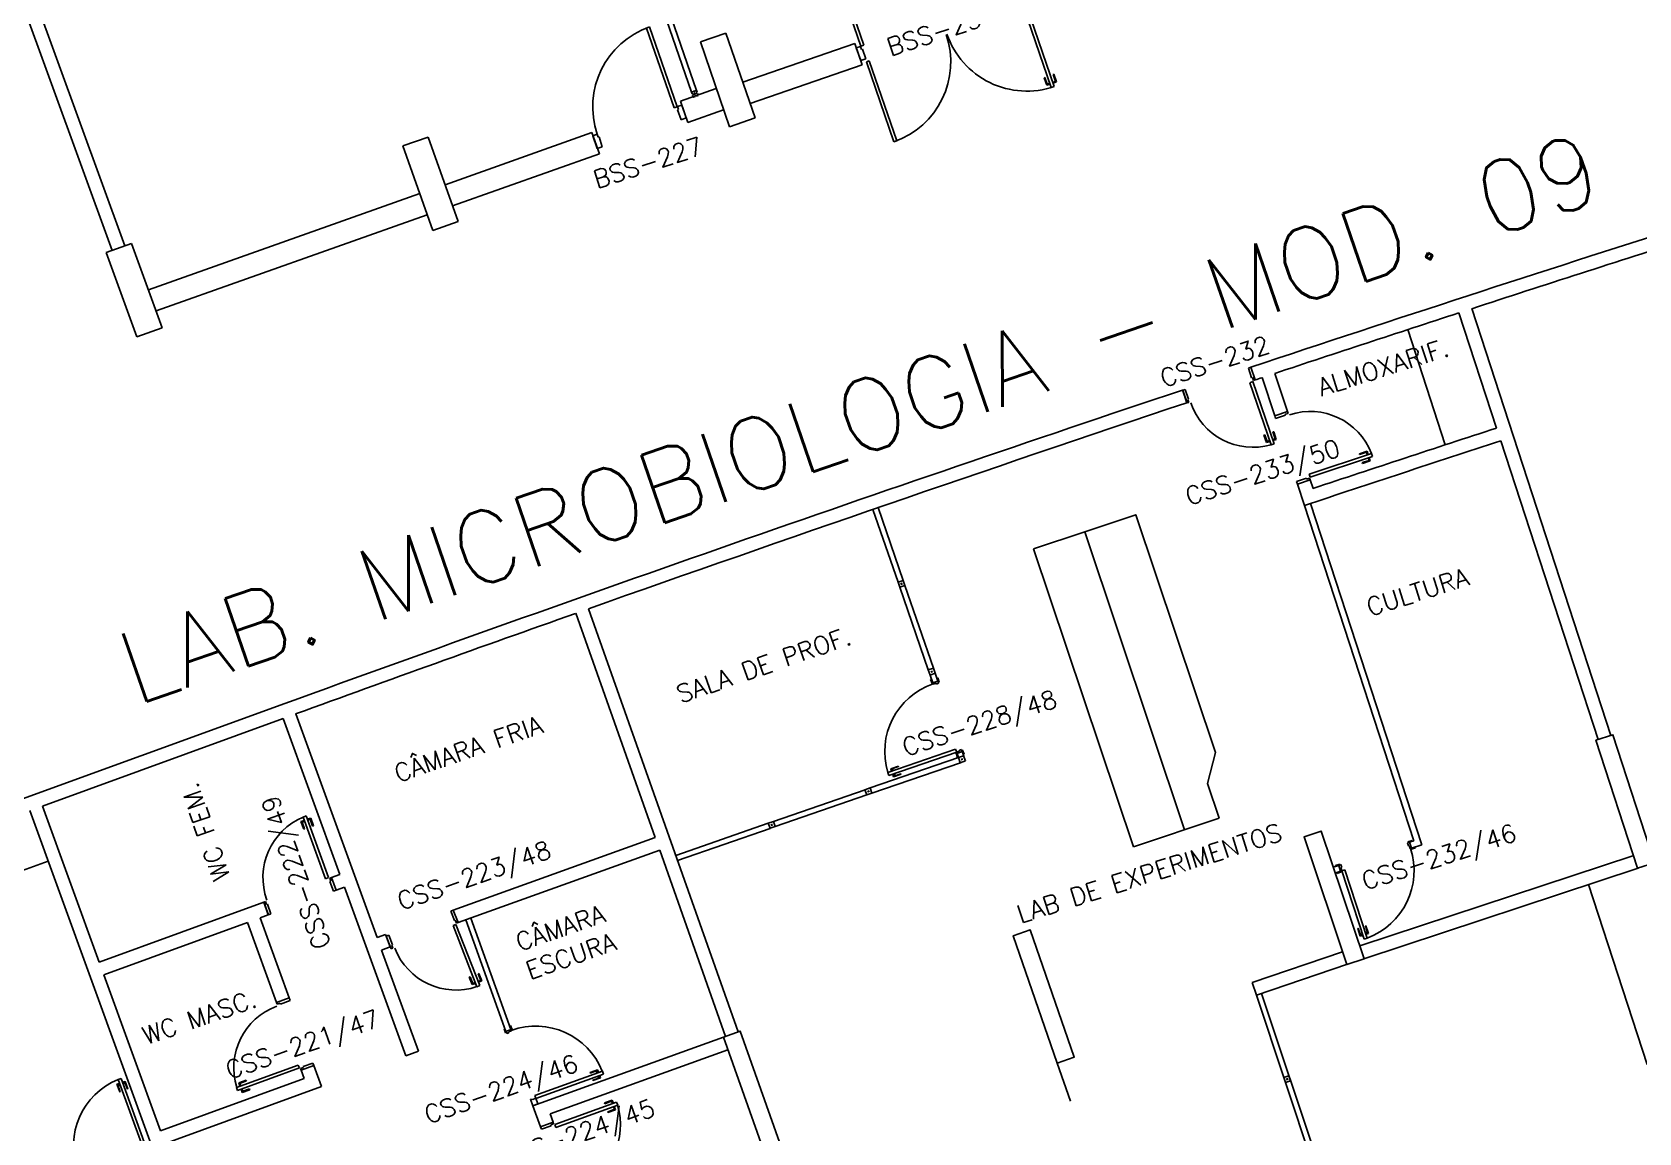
# Model space of a CAD drawing. Extents: x -152 to 150, y 325 to 437.
# Drawn here: x -141.56 to -123.66, y 378.2 to 390.46 of the extents above; entities that cross this region are included whole.
import ezdxf
from ezdxf.enums import TextEntityAlignment as Align

# ---------------------------------------------------------------- set-up
doc = ezdxf.new("R2010")
doc.units = 0
doc.header["$LTSCALE"] = 0.01
doc.header["$MEASUREMENT"] = 0
doc.layers.get('0').update_dxf_attribs({"linetype": 'CONTINUOUS'})
for name, color, linetype in [('ALV', 2, 'CONTINUOUS'), ('BANC', 2, 'CONTINUOUS'), ('BANCADAS', 2, 'CONTINUOUS'), ('DIV', 2, 'CONTINUOUS'), ('ESQ', 1, 'CONTINUOUS'), ('ESTR', 3, 'CONTINUOUS'), ('MACANETA', 2, 'CONTINUOUS'), ('MARCO', 2, 'CONTINUOUS'), ('MAÇANETA', 2, 'CONTINUOUS'), ('PISO', 1, 'CONTINUOUS'), ('PORTA', 2, 'CONTINUOUS'), ('TEXTO', 2, 'CONTINUOUS'), ('TEXTO-ENDEREÇO', 2, 'CONTINUOUS'), ('USO', 2, 'CONTINUOUS')]:
    doc.layers.add(name, color=color, linetype=linetype)
doc.styles.add('LEGENDA', font='romans.shx', dxfattribs={"height": 0.2})
doc.styles.add('UNB-100', font='simplex.shx', dxfattribs={"height": 3})
doc.styles.add('UNB-100-1', font='simplex.shx', dxfattribs={"height": 0.2})

# ---------------------------------------------------------------- blocks, each defined once
blk = doc.blocks.new('DOOR80')
at = {"layer": 'MACANETA'}
for p, q in [((-0.015, -0.755), (-0.015, -0.665)), ((-0.015, -0.665), (-0.01, -0.665)), ((-0.01, -0.755), (-0.01, -0.665)), ((0.075, -0.755), (0.075, -0.665)), ((0.08, -0.665), (0.075, -0.665)), ((0.08, -0.755), (0.08, -0.665)), ((-0.015, -0.755), (0.012, -0.755)), ((-0.01, -0.735), (0.012, -0.735)), ((0.012, -0.728), (0.015, -0.728)), ((0.012, -0.763), (0.012, -0.728)), ((0.012, -0.763), (0.015, -0.763)), ((0.053, -0.728), (0.05, -0.728)), ((0.053, -0.763), (0.05, -0.763)), ((0.053, -0.763), (0.053, -0.728)), ((0.075, -0.735), (0.053, -0.735)), ((0.08, -0.755), (0.053, -0.755))]:
    blk.add_line(p, q, dxfattribs=at)
at = {"layer": 'PORTA'}
for p, q in [((0.015, -0.8), (0.015, 0)), ((0.015, 0), (0.05, 0)), ((0.05, -0.8), (0.05, 0)), ((0.05, -0.8), (0.015, -0.8))]:
    blk.add_line(p, q, dxfattribs=at)
at = {"layer": 'PORTA', "color": 1}
blk.add_arc((0.02, 0), 0.8, 272.1491, 0, dxfattribs=at)
blk = doc.blocks.new('MT')
for p, q in [((-0.03, 0.03), (0.03, 0.03)), ((-0.03, 0.03), (-0.03, -0.03)), ((0.03, 0.03), (0.03, -0.03)), ((-0.03, -0.03), (0.03, -0.03))]:
    blk.add_line(p, q)
at = {"color": 1}
for p, q in [((-0.011, 0), (0.011, 0)), ((0, 0.011), (0, -0.011))]:
    blk.add_line(p, q, dxfattribs=at)
blk = doc.blocks.new('DOOR-80')
at = {"layer": 'MACANETA'}
for p, q in [((-0.08, -0.665), (-0.075, -0.665)), ((-0.08, -0.755), (-0.08, -0.665)), ((-0.075, -0.755), (-0.075, -0.665)), ((0.015, -0.665), (0.01, -0.665)), ((0.01, -0.755), (0.01, -0.665)), ((0.015, -0.755), (0.015, -0.665)), ((-0.08, -0.755), (-0.053, -0.755)), ((-0.075, -0.735), (-0.053, -0.735)), ((-0.053, -0.763), (-0.053, -0.728)), ((-0.053, -0.728), (-0.05, -0.728)), ((-0.053, -0.763), (-0.05, -0.763)), ((-0.012, -0.728), (-0.015, -0.728)), ((-0.012, -0.763), (-0.015, -0.763)), ((-0.012, -0.763), (-0.012, -0.728)), ((0.01, -0.735), (-0.012, -0.735)), ((0.015, -0.755), (-0.012, -0.755))]:
    blk.add_line(p, q, dxfattribs=at)
at = {"layer": 'PORTA'}
for p, q in [((-0.05, -0.8), (-0.05, 0)), ((-0.015, 0), (-0.05, 0)), ((-0.015, -0.8), (-0.015, 0)), ((-0.05, -0.8), (-0.015, -0.8))]:
    blk.add_line(p, q, dxfattribs=at)
at = {"layer": 'PORTA', "color": 1}
blk.add_arc((-0.02, 0), 0.8, 180, 267.8509, dxfattribs=at)
blk = doc.blocks.new('PD80')
for p, q in [((-0.777, 0.01), (-0.777, -0.03)), ((-0.777, 0.01), (-0.687, 0.01)), ((-0.687, 0), (-0.687, 0.01)), ((-0.075, 0), (0.075, 0)), ((-0.075, 0), (-0.075, -0.02)), ((0.075, -0.03), (0.075, 0)), ((-0.817, -0.065), (-0.817, -0.03)), ((-0.085, -0.03), (-0.817, -0.03)), ((-0.085, -0.065), (-0.817, -0.065)), ((-0.777, -0.105), (-0.777, -0.065)), ((-0.777, -0.105), (-0.687, -0.105)), ((-0.767, 0), (-0.767, -0.03)), ((-0.767, 0), (-0.687, 0)), ((-0.767, -0.095), (-0.767, -0.065)), ((-0.767, -0.095), (-0.687, -0.095)), ((-0.687, -0.095), (-0.687, -0.105)), ((-0.085, -0.03), (-0.085, -0.065)), ((-0.075, -0.02), (-0.04, -0.02)), ((-0.04, -0.03), (-0.04, -0.02)), ((-0.04, -0.03), (0.075, -0.03)), ((-0.075, -0.781), (-0.04, -0.781)), ((-0.075, -0.801), (-0.075, -0.781)), ((-0.075, -0.801), (0.075, -0.801)), ((-0.075, -0.802), (0.075, -0.802)), ((-0.04, -0.771), (0.075, -0.771)), ((-0.04, -0.771), (-0.04, -0.781)), ((0.075, -0.771), (0.075, -0.801))]:
    blk.add_line(p, q)
blk.add_arc((-0.085, -0.03), 0.731, 182.6571, 270)
blk = doc.blocks.new('PE80')
for p, q in [((0.075, 0), (-0.075, 0)), ((-0.075, -0.03), (-0.075, 0)), ((0.075, 0), (0.075, -0.02)), ((0.777, 0.01), (0.687, 0.01)), ((0.687, 0), (0.687, 0.01)), ((0.777, 0.01), (0.777, -0.03)), ((0.04, -0.03), (-0.075, -0.03)), ((0.075, -0.02), (0.04, -0.02)), ((0.04, -0.03), (0.04, -0.02)), ((0.085, -0.03), (0.817, -0.03)), ((0.085, -0.03), (0.085, -0.065)), ((0.085, -0.065), (0.817, -0.065)), ((0.767, 0), (0.687, 0)), ((0.767, -0.095), (0.687, -0.095)), ((0.687, -0.095), (0.687, -0.105)), ((0.777, -0.105), (0.687, -0.105)), ((0.767, 0), (0.767, -0.03)), ((0.767, -0.095), (0.767, -0.065)), ((0.777, -0.105), (0.777, -0.065)), ((0.817, -0.065), (0.817, -0.03)), ((0.04, -0.771), (-0.075, -0.771)), ((-0.075, -0.771), (-0.075, -0.801)), ((0.075, -0.801), (-0.075, -0.801)), ((0.075, -0.802), (-0.075, -0.802)), ((0.04, -0.771), (0.04, -0.781)), ((0.075, -0.781), (0.04, -0.781)), ((0.075, -0.801), (0.075, -0.781))]:
    blk.add_line(p, q)
blk.add_arc((0.085, -0.03), 0.731, 270, 357.3429)
blk = doc.blocks.new('MTT-SSC')
for p, q in [((-0.006, 0.03), (-0.03, 0.03)), ((-0.03, 0.008), (-0.03, 0.03)), ((-0.03, 0.008), (-0.02, 0.008)), ((-0.02, -0.008), (-0.02, 0.008)), ((-0.006, 0.0205), (-0.006, 0.03)), ((0.006, 0.0205), (-0.006, 0.0205)), ((0.0051, 0), (-0.0051, 0)), ((-0.0051, 0), (0.0051, 0)), ((0, -0.0051), (0, 0.0051)), ((0, 0.0051), (0, -0.0051)), ((0.006, 0.0205), (0.006, 0.03)), ((0.006, 0.03), (0.03, 0.03)), ((0.02, -0.008), (0.02, 0.008)), ((0.03, 0.008), (0.02, 0.008)), ((0.03, 0.008), (0.03, 0.03)), ((-0.03, -0.008), (-0.02, -0.008)), ((-0.03, -0.008), (-0.03, -0.03)), ((-0.03, -0.03), (-0.006, -0.03)), ((-0.03, -0.03), (-0.009, -0.03)), ((-0.009, -0.03), (-0.027, -0.03)), ((-0.006, -0.0205), (-0.006, -0.03)), ((-0.006, -0.0205), (-0.006, -0.03)), ((0.006, -0.0205), (-0.006, -0.0205)), ((-0.006, -0.0205), (0.006, -0.0205)), ((0.006, -0.0205), (0.006, -0.03)), ((0.006, -0.0205), (0.006, -0.03)), ((0.03, -0.03), (0.006, -0.03)), ((0.03, -0.008), (0.02, -0.008)), ((0.03, -0.008), (0.03, -0.03))]:
    blk.add_line(p, q)
blk = doc.blocks.new('port3')
at = {"layer": 'ESQ'}
for p, q in [((-130.903, 391.742), (-130.865, 391.755)), ((-130.903, 391.742), (-130.874, 391.657)), ((-130.89, 391.736), (-130.861, 391.746)), ((-130.572, 390.905), (-130.878, 391.793)), ((-130.539, 390.916), (-130.845, 391.805)), ((-130.794, 391.779), (-130.831, 391.766)), ((-130.8, 391.766), (-130.828, 391.757)), ((-130.8, 391.766), (-130.774, 391.691)), ((-130.794, 391.779), (-130.765, 391.694)), ((-130.89, 391.736), (-130.864, 391.66)), ((-130.864, 391.66), (-130.874, 391.657)), ((-130.774, 391.691), (-130.765, 391.694)), ((-132.632, 391.19), (-132.599, 391.201)), ((-132.293, 390.312), (-132.599, 391.201)), ((-132.326, 390.301), (-132.632, 391.19)), ((-130.539, 390.916), (-130.572, 390.905)), ((-130.534, 390.918), (-130.487, 390.934)), ((-130.523, 390.884), (-130.534, 390.918)), ((-130.532, 390.881), (-130.523, 390.884)), ((-130.495, 390.772), (-130.532, 390.881)), ((-130.487, 390.934), (-130.438, 390.792)), ((-130.479, 390.741), (-130.512, 390.73)), ((-130.512, 390.73), (-130.206, 389.841)), ((-130.438, 390.792), (-130.495, 390.772)), ((-130.479, 390.741), (-130.173, 389.852)), ((-132.326, 390.301), (-132.293, 390.312)), ((-132.331, 390.299), (-132.378, 390.283)), ((-132.378, 390.283), (-132.329, 390.141)), ((-132.319, 390.266), (-132.331, 390.299)), ((-132.329, 390.141), (-132.272, 390.161)), ((-132.31, 390.269), (-132.319, 390.266)), ((-132.272, 390.161), (-132.31, 390.269)), ((-132.266, 390.126), (-132.233, 390.137)), ((-132.233, 390.137), (-131.927, 389.249)), ((-132.266, 390.126), (-131.96, 389.237)), ((-130.257, 389.866), (-130.287, 389.951)), ((-130.251, 389.879), (-130.277, 389.954)), ((-130.161, 389.91), (-130.187, 389.986)), ((-130.148, 389.904), (-130.178, 389.989)), ((-130.257, 389.866), (-130.219, 389.879)), ((-130.251, 389.879), (-130.222, 389.889)), ((-130.161, 389.91), (-130.189, 389.9)), ((-130.148, 389.904), (-130.186, 389.891)), ((-131.96, 389.237), (-131.927, 389.249))]:
    blk.add_line(p, q, dxfattribs=at)
for centre, start, end in [((-130.539, 390.916), 108.9909, 198.9909), ((-132.326, 390.301), 18.9909, 108.9909), ((-132.266, 390.126), 288.9909, 18.9909), ((-130.479, 390.741), 198.9909, 288.9909)]:
    blk.add_arc(centre, 0.94, start, end, dxfattribs=at)
blk = doc.blocks.new('port4')
at = {"layer": 'ALV'}
blk.add_line((-138.42, 378.947), (-138.561, 378.896), dxfattribs=at)
at = {"layer": 'PORTA'}
for p, q in [((-138.835, 379.649), (-138.694, 379.7)), ((-138.835, 379.649), (-138.828, 379.63)), ((-138.828, 379.63), (-138.796, 379.642)), ((-138.792, 379.632), (-138.796, 379.642)), ((-138.792, 379.632), (-138.684, 379.672)), ((-138.684, 379.672), (-138.694, 379.7)), ((-138.593, 378.953), (-139.281, 378.703)), ((-138.581, 378.921), (-139.269, 378.67)), ((-138.581, 378.921), (-138.593, 378.953)), ((-138.568, 378.915), (-138.535, 378.927)), ((-138.561, 378.896), (-138.568, 378.915)), ((-138.539, 378.936), (-138.431, 378.975)), ((-138.539, 378.936), (-138.535, 378.927)), ((-138.431, 378.975), (-138.42, 378.947)), ((-139.281, 378.703), (-139.269, 378.67))]:
    blk.add_line(p, q, dxfattribs=at)
at = {"layer": 'PORTA', "color": 1}
for p, q in [((-139.257, 378.754), (-139.172, 378.785)), ((-139.257, 378.754), (-139.243, 378.717)), ((-139.244, 378.748), (-139.169, 378.776)), ((-139.244, 378.748), (-139.234, 378.72)), ((-139.217, 378.647), (-139.231, 378.684)), ((-139.212, 378.66), (-139.222, 378.688)), ((-139.217, 378.647), (-139.133, 378.677)), ((-139.212, 378.66), (-139.136, 378.687)), ((-139.169, 378.776), (-139.172, 378.785)), ((-139.136, 378.687), (-139.133, 378.678))]:
    blk.add_line(p, q, dxfattribs=at)
blk.add_arc((-138.581, 378.921), 0.731, 110, 197.3429, dxfattribs=at)
blk = doc.blocks.new('port5')
at = {"layer": 'ALV'}
blk.add_line((-138.224, 381.04), (-138.173, 380.899), dxfattribs=at)
at = {"layer": 'PORTA'}
for p, q in [((-138.539, 381.715), (-138.506, 381.727)), ((-138.256, 381.04), (-138.506, 381.727)), ((-138.289, 381.028), (-138.539, 381.715)), ((-138.256, 381.04), (-138.289, 381.028)), ((-138.224, 381.04), (-138.243, 381.034)), ((-138.243, 381.034), (-138.231, 381.001)), ((-138.241, 380.997), (-138.231, 381.001)), ((-138.224, 381.04), (-138.173, 380.899)), ((-138.241, 380.997), (-138.201, 380.889)), ((-138.201, 380.889), (-138.173, 380.9)), ((-138.977, 380.766), (-138.958, 380.773)), ((-138.977, 380.766), (-138.926, 380.626)), ((-138.958, 380.773), (-138.946, 380.74)), ((-138.937, 380.744), (-138.946, 380.74)), ((-138.937, 380.744), (-138.898, 380.636)), ((-138.898, 380.636), (-138.926, 380.626))]:
    blk.add_line(p, q, dxfattribs=at)
at = {"layer": 'PORTA', "color": 1}
for p, q in [((-138.563, 381.664), (-138.525, 381.678)), ((-138.563, 381.664), (-138.532, 381.58)), ((-138.55, 381.658), (-138.522, 381.668)), ((-138.55, 381.658), (-138.523, 381.583)), ((-138.523, 381.583), (-138.532, 381.58)), ((-138.455, 381.703), (-138.493, 381.69)), ((-138.461, 381.69), (-138.49, 381.68)), ((-138.461, 381.69), (-138.434, 381.615)), ((-138.455, 381.703), (-138.425, 381.619)), ((-138.434, 381.615), (-138.425, 381.619))]:
    blk.add_line(p, q, dxfattribs=at)
blk.add_arc((-138.256, 381.04), 0.731, 112.6571, 200, dxfattribs=at)
blk = doc.blocks.new('port2')
at = {"layer": 'ESQ'}
for p, q in [((-127.618, 392.837), (-127.651, 392.825)), ((-127.345, 391.936), (-127.651, 392.825)), ((-127.312, 391.948), (-127.618, 392.837)), ((-127.312, 391.948), (-127.345, 391.936)), ((-127.308, 391.95), (-127.26, 391.966)), ((-127.296, 391.916), (-127.308, 391.95)), ((-127.306, 391.913), (-127.296, 391.916)), ((-127.26, 391.966), (-127.211, 391.824)), ((-127.268, 391.804), (-127.306, 391.913)), ((-127.211, 391.824), (-127.268, 391.804)), ((-128.201, 391.642), (-128.249, 391.626)), ((-128.249, 391.626), (-128.202, 391.484)), ((-128.19, 391.609), (-128.201, 391.642)), ((-128.181, 391.612), (-128.19, 391.609)), ((-128.145, 391.502), (-128.181, 391.612)), ((-128.202, 391.484), (-128.145, 391.502))]:
    blk.add_line(p, q, dxfattribs=at)
blk.add_arc((-127.312, 391.948), 0.94, 108.9909, 198.9909, dxfattribs=at)

msp = doc.modelspace()

# ---------------------------------------------------------------- linework, layer by layer
at = {"layer": 'ALV'}
for p, q in [((-140.524, 388.078), (-145.45, 401.612)), ((-140.665, 388.027), (-145.591, 401.56)), ((-132.395, 390.331), (-133.643, 389.901)), ((-132.395, 390.331), (-132.314, 390.095)), ((-132.314, 390.095), (-133.561, 389.665)), ((-133.939, 389.829), (-134.337, 389.688)), ((-133.856, 389.593), (-134.254, 389.452)), ((-135.322, 389.339), (-136.958, 388.759)), ((-135.238, 389.103), (-136.875, 388.524)), ((-137.241, 388.659), (-140.26, 387.589)), ((-137.157, 388.423), (-140.176, 387.354)), ((-125.247, 386.048), (-125.666, 387.332)), ((-123.974, 382.624), (-125.523, 387.378)), ((-127.934, 386.585), (-127.984, 386.726)), ((-127.718, 386.185), (-127.859, 386.61)), ((-127.575, 386.232), (-127.717, 386.657)), ((-128.695, 386.331), (-128.745, 386.472)), ((-127.575, 386.232), (-127.718, 386.185)), ((-124.116, 382.578), (-125.201, 385.906)), ((-127.323, 385.471), (-127.465, 385.424)), ((-127.386, 385.186), (-127.465, 385.424)), ((-127.291, 385.376), (-127.323, 385.471)), ((-134.618, 381.487), (-135.503, 383.985)), ((-133.692, 379.322), (-135.362, 384.035)), ((-144.313, 380.953), (-138.744, 382.98)), ((-141.443, 381.838), (-138.763, 382.813)), ((-138.13, 381.075), (-138.763, 382.813)), ((-137.716, 380.374), (-138.622, 382.864)), ((-140.216, 378.028), (-141.584, 381.787)), ((-140.81, 380.099), (-141.443, 381.838)), ((-136.867, 380.679), (-134.618, 381.487)), ((-136.813, 380.539), (-134.568, 381.345)), ((-133.833, 379.272), (-134.568, 381.345)), ((-126.771, 380.279), (-123.718, 381.288)), ((-138.224, 381.04), (-138.13, 381.075)), ((-126.726, 380.135), (-123.671, 381.146)), ((-138.173, 380.899), (-138.079, 380.934)), ((-137.395, 379.054), (-138.079, 380.934)), ((-140.81, 380.099), (-138.978, 380.766)), ((-138.978, 380.766), (-138.927, 380.625)), ((-136.813, 380.539), (-136.867, 380.679)), ((-140.759, 379.958), (-139.16, 380.54)), ((-138.835, 379.649), (-139.16, 380.54)), ((-139.019, 380.592), (-138.927, 380.625)), ((-138.695, 379.701), (-139.019, 380.592)), ((-137.716, 380.374), (-137.622, 380.408)), ((-137.568, 380.268), (-137.622, 380.408)), ((-137.665, 380.233), (-137.568, 380.268)), ((-137.254, 379.106), (-137.665, 380.233)), ((-127.968, 379.873), (-126.961, 380.215)), ((-140.126, 378.22), (-140.759, 379.958)), ((-127.92, 379.731), (-126.907, 380.075)), ((-127.92, 379.731), (-127.968, 379.873)), ((-138.695, 379.701), (-138.835, 379.649)), ((-135.981, 378.5), (-133.858, 379.263)), ((-137.395, 379.054), (-137.254, 379.106)), ((-135.789, 378.41), (-133.807, 379.122)), ((-138.527, 378.802), (-138.561, 378.896)), ((-138.335, 378.712), (-138.42, 378.947)), ((-140.216, 378.028), (-138.335, 378.712)), ((-140.126, 378.22), (-138.527, 378.802)), ((-135.896, 378.265), (-135.981, 378.5)), ((-135.896, 378.265), (-135.755, 378.316)), ((-135.755, 378.316), (-135.789, 378.41))]:
    msp.add_line(p, q, dxfattribs=at)
for radius, start, end in [(407.019, 107.67962, 108.39593), (406.869, 107.67892, 108.03804), (406.869, 108.05916, 108.36324), (406.869, 108.38436, 108.3955), (407.019, 108.50881, 109.9998), (406.869, 108.50842, 109.50144), (406.869, 108.50842, 109.50144), (405.519, 108.05916, 108.3632), (405.369, 108.05916, 108.3844), (406.869, 109.52256, 109.98924)]:
    msp.add_arc((0.463, 0.506), radius, start, end, dxfattribs=at)
at = {"layer": 'BANC'}
for p, q in [((-125.818, 385.862), (-126.236, 387.146)), ((-130.403, 384.701), (-129.834, 384.892)), ((-129.834, 384.892), (-128.723, 381.573)), ((-129.292, 381.382), (-130.403, 384.701)), ((-128.337, 381.702), (-128.466, 382.088)), ((-128.337, 381.702), (-129.292, 381.382)), ((-142.788, 380.71), (-141.378, 381.223)), ((-123.569, 378.958), (-124.223, 380.965))]:
    msp.add_line(p, q, dxfattribs=at)
msp.add_lwpolyline([(-129.834, 384.892), (-129.265, 385.082), (-128.379, 382.434), (-128.466, 382.088)], dxfattribs=at)
at = {"layer": 'BANCADAS'}
msp.add_line((-130.14, 378.975), (-129.991, 378.55), dxfattribs=at)
at = {"layer": 'DIV'}
for p, q in [((-134.492, 390.595), (-134.215, 389.791)), ((-134.435, 390.614), (-134.158, 389.81)), ((-134.158, 389.81), (-134.215, 389.791)), ((-134.189, 389.79), (-134.192, 389.799)), ((-134.182, 389.802), (-134.191, 389.799)), ((-134.189, 389.79), (-134.177, 389.794)), ((-134.17, 389.774), (-134.182, 389.77)), ((-134.177, 389.794), (-134.181, 389.803)), ((-134.179, 389.778), (-134.174, 389.765)), ((-134.17, 389.754), (-134.17, 389.753)), ((-131.913, 384.331), (-132.192, 385.142)), ((-131.856, 384.351), (-132.136, 385.162)), ((-126.169, 381.45), (-127.386, 385.186)), ((-126.08, 381.405), (-127.32, 385.208)), ((-131.893, 384.274), (-131.576, 383.354)), ((-131.836, 384.294), (-131.519, 383.374)), ((-131.556, 383.297), (-131.526, 383.209)), ((-131.526, 383.209), (-131.469, 383.228)), ((-131.499, 383.317), (-131.469, 383.228)), ((-131.255, 382.424), (-131.198, 382.444)), ((-131.198, 382.444), (-131.182, 382.396)), ((-132.224, 382.039), (-131.239, 382.377)), ((-132.204, 381.982), (-131.219, 382.32)), ((-131.255, 382.424), (-131.239, 382.377)), ((-133.301, 381.666), (-132.281, 382.019)), ((-133.282, 381.609), (-132.261, 381.962)), ((-134.388, 381.286), (-133.358, 381.646)), ((-134.368, 381.23), (-133.338, 381.589)), ((-126.216, 381.434), (-126.169, 381.45)), ((-126.195, 381.368), (-126.216, 381.434)), ((-126.195, 381.368), (-126.08, 381.405)), ((-127.066, 381.158), (-127.005, 381.177)), ((-127.043, 381.091), (-126.984, 381.111)), ((-126.984, 381.111), (-127.005, 381.177)), ((-127.235, 377.859), (-127.863, 379.751)), ((-127.292, 377.84), (-127.92, 379.732))]:
    msp.add_line(p, q, dxfattribs=at)
at = {"layer": 'ESQ'}
for p, q in [((-130.277, 389.954), (-130.286, 389.951)), ((-130.187, 389.986), (-130.178, 389.989)), ((-136.28, 379.328), (-136.728, 380.57)), ((-136.224, 379.348), (-136.672, 380.59)), ((-136.224, 379.348), (-136.28, 379.328)), ((-135.925, 378.52), (-135.981, 378.5))]:
    msp.add_line(p, q, dxfattribs=at)
at = {"layer": 'ESTR'}
for p, q in [((-133.831, 390.448), (-134.115, 390.35)), ((-134.115, 390.35), (-133.789, 389.405)), ((-133.505, 389.503), (-133.831, 390.448)), ((-133.505, 389.503), (-133.789, 389.405)), ((-137.429, 389.19), (-137.146, 389.29)), ((-137.146, 389.29), (-136.812, 388.348)), ((-137.095, 388.248), (-137.429, 389.19)), ((-136.812, 388.348), (-137.095, 388.248)), ((-140.733, 388.002), (-140.451, 388.105)), ((-140.391, 387.063), (-140.733, 388.002)), ((-140.451, 388.105), (-140.109, 387.165)), ((-140.391, 387.063), (-140.11, 387.165))]:
    msp.add_line(p, q, dxfattribs=at)
for points in [[(-123.677, 381.144), (-123.487, 381.206), (-123.951, 382.632), (-124.141, 382.57)], [(-126.913, 380.073), (-126.723, 380.136), (-127.2, 381.559), (-127.39, 381.495)], [(-130.14, 378.975), (-129.951, 379.04), (-130.44, 380.458), (-130.629, 380.393)], [(-133.357, 377.849), (-133.169, 377.916), (-133.67, 379.33), (-133.858, 379.263)]]:
    msp.add_lwpolyline(points, close=True, dxfattribs=at)
at = {"layer": 'MARCO'}
for p, q in [((-131.54, 383.251), (-131.55, 383.248)), ((-131.55, 383.248), (-131.533, 383.201)), ((-131.533, 383.201), (-131.524, 383.204)), ((-131.526, 383.209), (-131.524, 383.204)), ((-131.524, 383.204), (-131.521, 383.195)), ((-131.521, 383.195), (-131.488, 383.206)), ((-131.488, 383.206), (-131.484, 383.196)), ((-131.484, 383.196), (-131.461, 383.205)), ((-131.471, 383.265), (-131.48, 383.261)), ((-131.455, 383.217), (-131.471, 383.265)), ((-131.469, 383.228), (-131.464, 383.214)), ((-131.464, 383.214), (-131.455, 383.217)), ((-131.461, 383.205), (-131.464, 383.214)), ((-131.26, 382.438), (-131.227, 382.45)), ((-131.257, 382.429), (-131.26, 382.438)), ((-131.23, 382.459), (-131.206, 382.467)), ((-131.227, 382.45), (-131.23, 382.459)), ((-131.206, 382.467), (-131.203, 382.458)), ((-131.203, 382.458), (-131.194, 382.461)), ((-131.198, 382.444), (-131.203, 382.458)), ((-131.194, 382.461), (-131.177, 382.414)), ((-131.266, 382.426), (-131.257, 382.429)), ((-131.25, 382.378), (-131.266, 382.426)), ((-131.255, 382.424), (-131.257, 382.429)), ((-131.24, 382.382), (-131.25, 382.378)), ((-131.177, 382.414), (-131.187, 382.411)), ((-126.24, 381.427), (-126.231, 381.43)), ((-126.229, 381.393), (-126.24, 381.427)), ((-126.234, 381.439), (-126.186, 381.455)), ((-126.231, 381.43), (-126.234, 381.439)), ((-126.216, 381.434), (-126.231, 381.43)), ((-126.22, 381.396), (-126.229, 381.393)), ((-126.209, 381.363), (-126.22, 381.396)), ((-126.199, 381.366), (-126.209, 381.363)), ((-126.195, 381.368), (-126.199, 381.366)), ((-126.196, 381.357), (-126.199, 381.366)), ((-126.149, 381.372), (-126.196, 381.357)), ((-126.186, 381.455), (-126.183, 381.445)), ((-126.152, 381.382), (-126.149, 381.372)), ((-126.994, 381.191), (-127.042, 381.176)), ((-127.005, 381.177), (-126.991, 381.182)), ((-126.991, 381.182), (-126.994, 381.191)), ((-126.982, 381.185), (-126.991, 381.182)), ((-126.971, 381.152), (-126.982, 381.185)), ((-127.042, 381.176), (-127.039, 381.166)), ((-127.027, 381.097), (-127.023, 381.087)), ((-127.023, 381.087), (-126.976, 381.103)), ((-126.984, 381.111), (-126.979, 381.112)), ((-126.98, 381.149), (-126.971, 381.152)), ((-126.969, 381.115), (-126.98, 381.149)), ((-126.979, 381.112), (-126.969, 381.115)), ((-126.976, 381.103), (-126.979, 381.112))]:
    msp.add_line(p, q, dxfattribs=at)
at = {"layer": 'PISO'}
msp.add_arc((0.463, 0.506), 382.359, 89.98238, 109.98238, dxfattribs=at)
at = {"layer": 'PORTA'}
for p, q in [((-138.978, 380.766), (-138.927, 380.625)), ((-136.895, 380.668), (-136.867, 380.679)), ((-136.854, 380.561), (-136.895, 380.668)), ((-136.837, 380.519), (-136.869, 380.507)), ((-136.869, 380.507), (-136.603, 379.825)), ((-136.854, 380.561), (-136.844, 380.565)), ((-136.831, 380.532), (-136.844, 380.565)), ((-136.837, 380.519), (-136.571, 379.838)), ((-136.813, 380.539), (-136.831, 380.532)), ((-137.585, 380.399), (-137.613, 380.388)), ((-137.559, 380.248), (-137.613, 380.388)), ((-137.543, 380.292), (-137.585, 380.399)), ((-137.543, 380.292), (-137.553, 380.288)), ((-137.54, 380.255), (-137.553, 380.288)), ((-137.559, 380.248), (-137.54, 380.255)), ((-136.603, 379.825), (-136.571, 379.838)), ((-138.835, 379.649), (-138.695, 379.701)), ((-136.239, 379.391), (-136.229, 379.394)), ((-136.229, 379.394), (-136.212, 379.347)), ((-136.301, 379.357), (-136.292, 379.361)), ((-136.284, 379.31), (-136.301, 379.357)), ((-136.275, 379.314), (-136.284, 379.31)), ((-136.28, 379.328), (-136.275, 379.314)), ((-136.271, 379.304), (-136.275, 379.314)), ((-136.248, 379.313), (-136.271, 379.304)), ((-136.218, 379.334), (-136.251, 379.322)), ((-136.251, 379.322), (-136.248, 379.313)), ((-136.224, 379.348), (-136.222, 379.344)), ((-136.212, 379.347), (-136.222, 379.344)), ((-136.222, 379.344), (-136.218, 379.334)), ((-138.561, 378.896), (-138.42, 378.947)), ((-136.007, 378.571), (-135.981, 378.5)), ((-135.98, 378.57), (-136.007, 378.571)), ((-135.947, 378.582), (-135.98, 378.57)), ((-135.925, 378.52), (-135.947, 378.582)), ((-135.736, 378.291), (-135.047, 378.538)), ((-135.724, 378.258), (-135.035, 378.505)), ((-135.035, 378.505), (-135.047, 378.538)), ((-135.755, 378.316), (-135.896, 378.265)), ((-135.755, 378.316), (-135.749, 378.297)), ((-135.886, 378.237), (-135.896, 378.265)), ((-135.778, 378.276), (-135.886, 378.237)), ((-135.749, 378.297), (-135.781, 378.285)), ((-135.778, 378.276), (-135.781, 378.285)), ((-135.736, 378.291), (-135.724, 378.258))]:
    msp.add_line(p, q, dxfattribs=at)
at = {"layer": 'PORTA', "color": 1}
for p, q in [((-136.678, 379.935), (-136.688, 379.931)), ((-136.655, 379.848), (-136.688, 379.931)), ((-136.649, 379.861), (-136.678, 379.935)), ((-136.59, 379.97), (-136.581, 379.973)), ((-136.561, 379.895), (-136.59, 379.97)), ((-136.548, 379.889), (-136.581, 379.973)), ((-136.655, 379.848), (-136.618, 379.862)), ((-136.649, 379.861), (-136.621, 379.871)), ((-136.561, 379.895), (-136.589, 379.884)), ((-136.548, 379.889), (-136.585, 379.875)), ((-135.098, 378.562), (-135.183, 378.532)), ((-135.179, 378.522), (-135.183, 378.531)), ((-135.104, 378.549), (-135.179, 378.522)), ((-135.104, 378.549), (-135.094, 378.521)), ((-135.098, 378.562), (-135.084, 378.524)), ((-135.072, 378.46), (-135.147, 378.433)), ((-135.147, 378.433), (-135.144, 378.424)), ((-135.059, 378.454), (-135.144, 378.424)), ((-135.072, 378.46), (-135.082, 378.488)), ((-135.059, 378.454), (-135.073, 378.492))]:
    msp.add_line(p, q, dxfattribs=at)
for centre, start, end in [((-136.837, 380.519), 201.3309, 288.6738), ((-135.735, 378.291), 289.7489, 17.0918)]:
    msp.add_arc(centre, 0.731, start, end, dxfattribs=at)
at = {"layer": 'TEXTO-ENDEREÇO'}
for p, q in [((-134.254, 389.452), (-134.337, 389.688)), ((-135.238, 389.103), (-135.322, 389.339))]:
    msp.add_line(p, q, dxfattribs=at)

# ---------------------------------------------------------------- block references
for name, p in [('port3', (0, 0)), ('port2', (-7.062, -2.321)), ('port5', (0, 0)), ('port4', (0, 0))]:
    msp.add_blockref(name, p)
at = {"layer": 'DIV'}
for name, p, rotation in [('MTT-SSC', (-134.176, 389.772), 19.02439024390198), ('MT', (-131.874, 384.313), 289.0593449863955), ('MT', (-131.538, 383.335), 289.0593449863955), ('MT', (-131.201, 382.358), 289.0593449863955), ('MT', (-132.243, 382.001), 289.0593449863955), ('MT', (-133.32, 381.628), 199.2046737567294), ('MT', (-127.578, 378.795), 18.36361973490763)]:
    msp.add_blockref(name, p, dxfattribs=dict(at, rotation=rotation))
at = {"layer": 'ESQ'}
for name, p, rotation in [('PE80', (-127.959, 386.655), 288.6977236311103), ('PD80', (-127.394, 385.447), 198.3083658687774)]:
    msp.add_blockref(name, p, dxfattribs=dict(at, rotation=rotation))
at = {"layer": 'MAÇANETA'}
for name, p, rotation in [('DOOR-80', (-131.255, 382.424), 289.0222361574442), ('DOOR80', (-126.984, 381.111), 18.04860000308879), ('DOOR80', (-135.942, 378.567), 109.837400003136), ('DOOR80', (-140.279, 378.056), 200.0000000057118)]:
    msp.add_blockref(name, p, dxfattribs=dict(at, rotation=rotation))

# ---------------------------------------------------------------- texts
at = {"layer": 'TEXTO', "style": 'UNB-100'}
for s, rotation, p in [('ALMOXARIF.', 17.5987, (-126.478, 386.629)), ('CULTURA', 17.5987, (-126.096, 384.127)), ('SALA DE PROF.', 19.0602, (-133.376, 383.313)), ('CÂMARA FRIA', 19.0602, (-136.666, 382.378)), ('WC FEM.', 109.0602, (-139.532, 381.581)), ('LAB DE EXPERIMENTOS', 17.5987, (-129.083, 380.995)), ('CÂMARA', 19.0602, (-135.641, 380.385)), ('ESCURA', 19.0602, (-135.524, 380.072)), ('WC MASC.', 19.0602, (-139.662, 379.391))]:
    msp.add_text(s, height=0.2, rotation=rotation, dxfattribs=at).set_placement(p, align=Align.CENTER)
at = {"layer": 'TEXTO-ENDEREÇO', "style": 'UNB-100-1'}
for s, rotation, p in [('BSS-231', 18.1275, (-131.399, 390.384)), ('BSS-227', 18.1275, (-134.667, 388.909)), ('CSS-232', 18.1275, (-128.354, 386.695)), ('CSS-233/50', 18.1275, (-127.821, 385.462)), ('CSS-228/48', 18.1275, (-130.974, 382.668)), ('CSS-222/49', 109.4226, (-138.526, 381.131)), ('CSS-232/46', 18.1275, (-125.857, 381.177)), ('CSS-223/48', 19.4226, (-136.602, 380.971)), ('CSS-221/47', 19.4226, (-138.513, 379.09)), ('CSS-224/46', 19.4226, (-136.3, 378.593)), ('CSS-224/45', 19.4226, (-135.444, 378.095))]:
    msp.add_text(s, height=0.2, rotation=rotation, dxfattribs=at).set_placement(p, align=Align.CENTER)
at = {"layer": 'USO', "style": 'LEGENDA'}
msp.add_text('LAB. MICROBIOLOGIA - MOD. 09', height=0.8, rotation=19, dxfattribs=at).set_placement((-140.411, 382.959))

doc.saveas('drawing.dxf')
